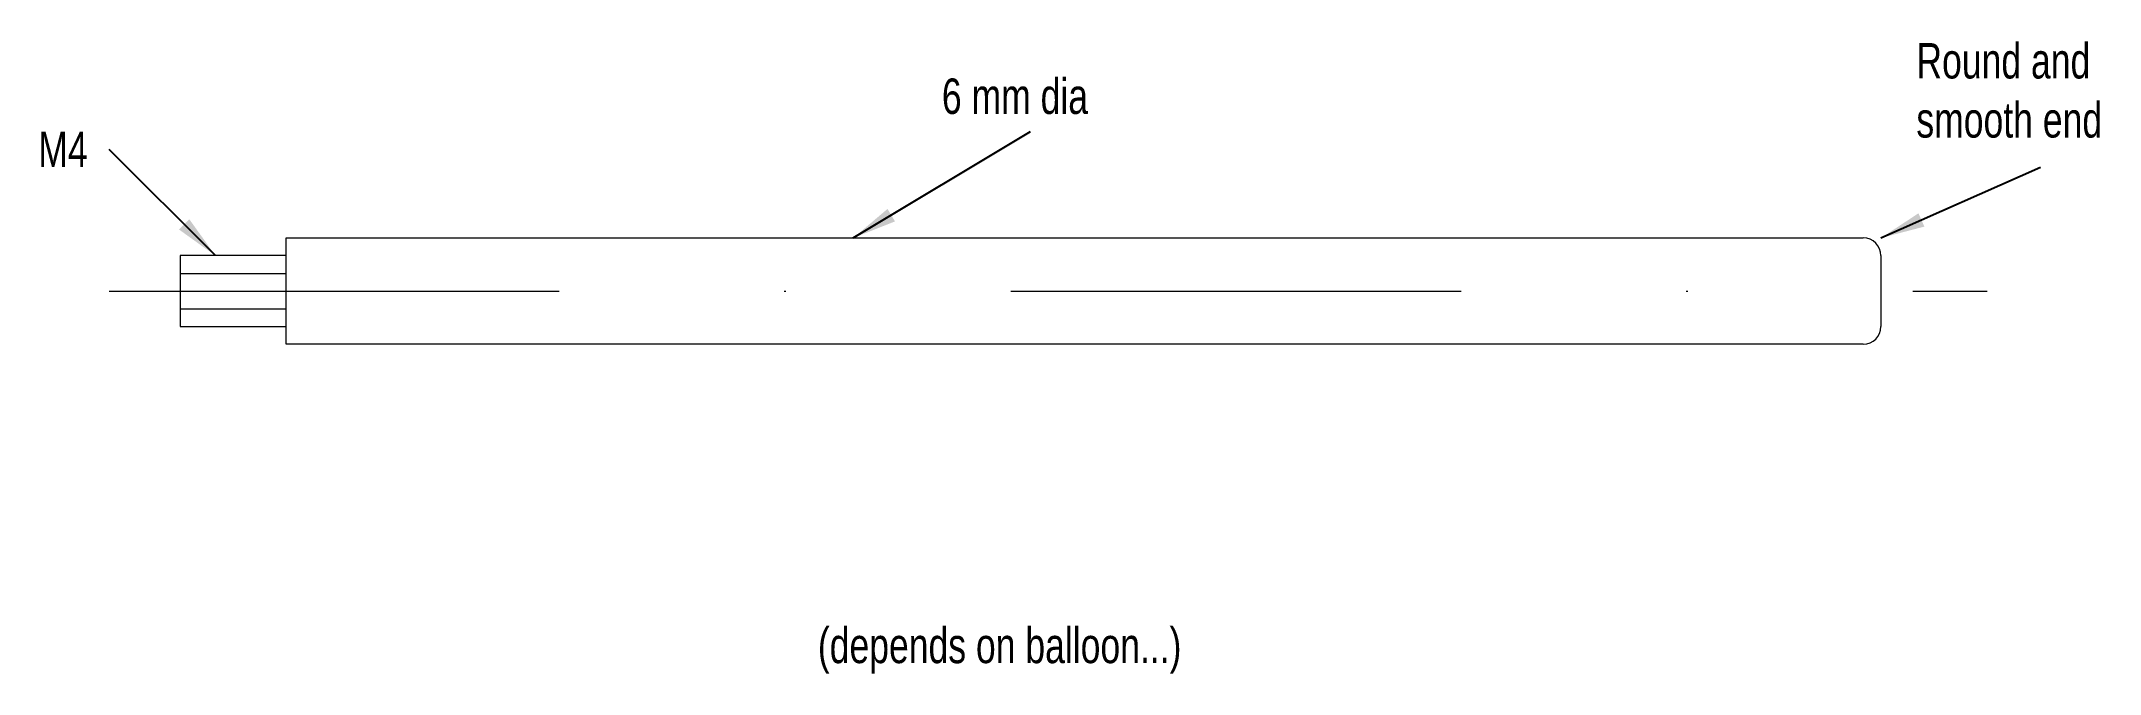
# Model space of a CAD drawing. Header units: millimetres. Extents: x 66 to 182, y 58 to 94.
import ezdxf

# ---------------------------------------------------------------- set-up
doc = ezdxf.new("R2010")
doc.units = ezdxf.units.MM
doc.linetypes.add('DASHDOTX2', pattern=[50.8, 25.4, -12.7, 0, -12.7])
doc.layers.get('0').update_dxf_attribs({"linetype": 'CONTINUOUS', "lineweight": 0})
doc.styles.get("Standard").update_dxf_attribs({"font": 'txt', "width": 0.75})
doc.dimstyles.get("Standard").update_dxf_attribs({"dimtxt": 2.5, "dimasz": 2.5, "dimexe": 1.25, "dimexo": 0.625, "dimtad": 1, "dimtxsty": 'Standard', "dimcen": 2.5, "dimadec": 0, "dimazin": 0, "dimtfac": 1, "dimtmove": 0, "dimatfit": 3, "dimfxl": 1, "dimarcsym": 0})

msp = doc.modelspace()

# ---------------------------------------------------------------- linework, layer by layer
at = {"linetype": 'CONTINUOUS', "lineweight": 15}
for p, q in [((80, 77), (80, 83)), ((80, 83), (169, 83)), ((80, 82), (74, 82)), ((74, 82), (74, 78)), ((170, 82), (170, 78)), ((74, 78), (80, 78)), ((169, 77), (80, 77))]:
    msp.add_line(p, q, dxfattribs=at)
at = {"linetype": 'CONTINUOUS', "lineweight": 9}
for p, q in [((74, 81), (80, 81)), ((74, 79), (80, 79))]:
    msp.add_line(p, q, dxfattribs=at)
at = {"linetype": 'DASHDOTX2', "lineweight": 5}
msp.add_line((70, 80), (176, 80), dxfattribs=at)
at = {"linetype": 'CONTINUOUS', "lineweight": 20}
for centre, start, end in [((169, 82), 0, 90), ((169, 78), 270, 0)]:
    msp.add_arc(centre, 1, start, end, dxfattribs=at)

# ---------------------------------------------------------------- texts
at = {"linetype": 'CONTINUOUS', "lineweight": 5, "char_height": 2, "width": 100, "attachment_point": 1}
for s, insert in [('Round\\~and\\Psmooth\\~end', (172, 94)), ('6\\~mm\\~dia', (117, 92)), ('M4', (66, 89)), ('(depends\\~on\\~balloon...)', (110, 61))]:
    msp.add_mtext(s, dxfattribs=dict(at, insert=insert))

# ---------------------------------------------------------------- leaders
at = {"linetype": 'CONTINUOUS', "lineweight": 5}
for points in [[(112, 83), (122, 89)], [(76, 82), (70, 88)], [(170, 83), (179, 87)]]:
    msp.add_leader(points, dimstyle='Standard', dxfattribs=at)

doc.saveas('drawing.dxf')
